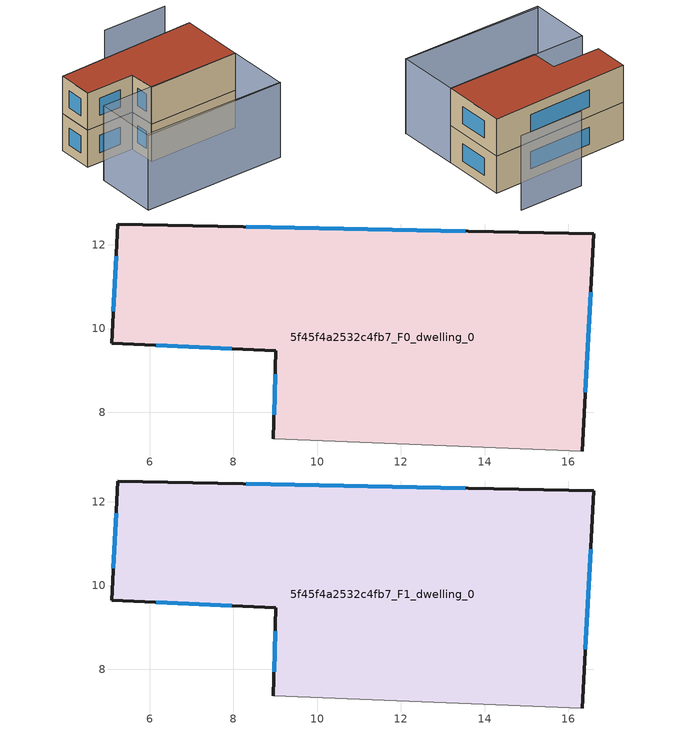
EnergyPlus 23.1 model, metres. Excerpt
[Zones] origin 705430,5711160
5f45f4a2532c4fb7_F0_dwelling_0
 floor ground (EU_floor_Construction): 16.6,12.27 16.33,7.08 8.96,7.37 9.02,9.48 5.1,9.65 5.24,12.5 z0
 wall outside (EU_wall_Construction): 16.33,7.08 16.6,12.27 5.24,12.5 5.1,9.65 9.02,9.48 8.96,7.37 z0:3
 wall adiabatic (EU_wall_Construction): 8.96,7.37 16.33,7.08 z0:3
 window (EU_Window_Construction): 16.41,8.48 16.53,10.87 / 9,8.91 8.97,7.94 / 6.15,9.6 7.96,9.52 / 5.2,11.73 5.14,10.42 / 13.54,12.33 8.3,12.43 z0.81:2.19
5f45f4a2532c4fb7_F1_dwelling_0
 floor to 5f45f4a2532c4fb7_F0_dwelling_0 (EU_floor_Construction): 16.6,12.27 16.33,7.08 8.96,7.37 9.02,9.48 5.1,9.65 5.24,12.5 z3
 wall outside (EU_wall_Construction): 16.33,7.08 16.6,12.27 5.24,12.5 5.1,9.65 9.02,9.48 8.96,7.37 z3:6
 wall adiabatic (EU_wall_Construction): 8.96,7.37 16.33,7.08 z3:6
 window (EU_Window_Construction): 16.41,8.48 16.53,10.87 / 9,8.91 8.97,7.94 / 6.15,9.6 7.96,9.52 / 5.2,11.73 5.14,10.42 / 13.54,12.33 8.3,12.43 z3.81:5.19
 roof outside (EU_roof_Construction): 16.33,7.08 16.6,12.27 5.24,12.5 5.1,9.65 9.02,9.48 8.96,7.37 z6
shading: 16.75,15.07 11.48,15.31 / 4.73,2.77 16.14,2.06 / 16.33,7.08 16.09,2.03 / 16.09,2.03 4.57,2.58 / 4.57,2.58 4.81,7.63 / 4.81,7.63 16.33,7.08 z0:6
[Building]
EU S2 Campaign: North Axis=0; Terrain=City; Solar Distribution=FullExterior
[Site:Location]
London: Latitude=51.5; Longitude=-0.5; Time Zone=0; Elevation=25
[SizingPeriod:WeatherFileDays]
AnnualSizingPeriod: Begin Month=1; Begin Day of Month=1; End Month=12; End Day of Month=31; Day of Week for Start Day=Monday; Use Weather File Daylight Saving Period=No; Use Weather File Rain and Snow Indicators=No
[MATERIAL]
EU_InternalMass_Material: Roughness=MediumRough; Thickness=0.1; Conductivity=1; Density=1800; Specific Heat=900; Thermal Absorptance=0.9; Solar Absorptance=0.7; Visible Absorptance=0.7
[MATERIAL:NOMASS] Roughness=MediumRough; Thermal Absorptance=0.9; Solar Absorptance=0.7; Visible Absorptance=0.7
Name | Thermal Resistance
EU_wall_NoMass | 0.555556
EU_roof_NoMass | 0.510204
EU_floor_NoMass | 1.68919
[WINDOWMATERIAL:SIMPLEGLAZINGSYSTEM]
EU_Window_SimpleGlazing: UFactor=3.96; Solar Heat Gain Coefficient=0.85; Visible Transmittance=0.85
[CONSTRUCTION]
EU_wall_Construction: EU_wall_NoMass
EU_roof_Construction: EU_roof_NoMass
EU_floor_Construction: EU_floor_NoMass
EU_Window_Construction: EU_Window_SimpleGlazing
EU_InternalMass_Construction: EU_InternalMass_Material
[ZONE] Type=1; Multiplier=1; Ceiling Height=autocalculate; Floor Area=autocalculate; Part of Total Floor Area=Yes
Name | Volume
5f45f4a2532c4fb7_F0_dwelling_0 | 148.222
5f45f4a2532c4fb7_F1_dwelling_0 | 148.223
[INTERNALMASS] Construction=EU_InternalMass_Construction; Surface Area=49.4074
Name | Zone or ZoneList
5f45f4a2532c4fb7_F0_dwelling_0_EU_InternalMass | 5f45f4a2532c4fb7_F0_dwelling_0
5f45f4a2532c4fb7_F1_dwelling_0_EU_InternalMass | 5f45f4a2532c4fb7_F1_dwelling_0
[OTHEREQUIPMENT] Fuel Type=Electricity; Design Level Calculation Method=Watts/Area; Power per Zone Floor Area=1; Fraction Latent=0; Fraction Radiant=0; Fraction Lost=0; Carbon Dioxide Generation Rate=0; EndUse Subcategory=EU_Step8_InternalGains
Name | Zone or ZoneList or Space or SpaceList | Schedule
EU_Step8_InternalGain_5f45f4a2532c4fb7_F0_dwelling_0_f000 | 5f45f4a2532c4fb7_F0_dwelling_0 | EU_Step8_GainSchedule_5f45f4a2532c4fb7_F0_dwelling_0_f000
EU_Step8_InternalGain_5f45f4a2532c4fb7_F1_dwelling_0_f000 | 5f45f4a2532c4fb7_F1_dwelling_0 | EU_Step8_GainSchedule_5f45f4a2532c4fb7_F1_dwelling_0_f000
[ZONEVENTILATION:DESIGNFLOWRATE] Schedule=EU_AlwaysOn; Design Flow Rate Calculation Method=AirChanges/Hour; Air Changes per Hour=0.48; Ventilation Type=Natural; Fan Pressure Rise=0; Fan Total Efficiency=1; Constant Term Coefficient=1; Temperature Term Coefficient=0; Velocity Term Coefficient=0; Velocity Squared Term Coefficient=0; Minimum Indoor Temperature=-100; Maximum Indoor Temperature=100; Delta Temperature=-100; Minimum Outdoor Temperature=-100; Maximum Outdoor Temperature=100; Maximum Wind Speed=40
Name | Zone or ZoneList or Space or SpaceList
EU_ConstantAir_5f45f4a2532c4fb7_F0_dwelling_0 | 5f45f4a2532c4fb7_F0_dwelling_0
EU_ConstantAir_5f45f4a2532c4fb7_F1_dwelling_0 | 5f45f4a2532c4fb7_F1_dwelling_0
[HVACTEMPLATE:THERMOSTAT] Constant Heating Setpoint=20; Constant Cooling Setpoint=50
EU_HeatOnly_5f45f4a2532c4fb7_F0_dwelling_0; EU_HeatOnly_5f45f4a2532c4fb7_F1_dwelling_0
[HVACTEMPLATE:ZONE:IDEALLOADSAIRSYSTEM] System Availability Schedule=EU_AlwaysOn; Maximum Heating Supply Air Temperature=50; Minimum Cooling Supply Air Temperature=13; Maximum Heating Supply Air Humidity Ratio=0.0156; Minimum Cooling Supply Air Humidity Ratio=0.0077; Heating Limit=NoLimit; Cooling Limit=NoLimit; Heating Availability Schedule=EU_AlwaysOn; Cooling Availability Schedule=EU_CoolingOff; Dehumidification Control Type=ConstantSensibleHeatRatio; Cooling Sensible Heat Ratio=0.7; Dehumidification Setpoint=60; Humidification Control Type=None; Humidification Setpoint=30; Outdoor Air Method=None; Outdoor Air Flow Rate per Person=0.00944; Outdoor Air Flow Rate per Zone Floor Area=0; Outdoor Air Flow Rate per Zone=0; Demand Controlled Ventilation Type=None; Outdoor Air Economizer Type=NoEconomizer; Heat Recovery Type=None; Sensible Heat Recovery Effectiveness=0.7; Latent Heat Recovery Effectiveness=0.65
Name | Template Thermostat
5f45f4a2532c4fb7_F0_dwelling_0 | EU_HeatOnly_5f45f4a2532c4fb7_F0_dwelling_0
5f45f4a2532c4fb7_F1_dwelling_0 | EU_HeatOnly_5f45f4a2532c4fb7_F1_dwelling_0
[SIZING:ZONE] Zone Cooling Design Supply Air Temperature Input Method=SupplyAirTemperature; Zone Cooling Design Supply Air Temperature=13; Zone Heating Design Supply Air Temperature Input Method=SupplyAirTemperature; Zone Heating Design Supply Air Temperature=50; Zone Cooling Design Supply Air Humidity Ratio=0.008; Zone Heating Design Supply Air Humidity Ratio=0.008; Cooling Design Air Flow Method=DesignDay; Cooling Design Air Flow Rate=0; Cooling Minimum Air Flow per Zone Floor Area=0.000762; Cooling Minimum Air Flow=0; Cooling Minimum Air Flow Fraction=0.2; Heating Design Air Flow Method=DesignDay; Heating Design Air Flow Rate=0; Heating Maximum Air Flow per Zone Floor Area=0.002032; Heating Maximum Air Flow=0.141576; Heating Maximum Air Flow Fraction=0.3; Account for Dedicated Outdoor Air System=No; Dedicated Outdoor Air System Control Strategy=NeutralSupplyAir; Dedicated Outdoor Air Low Setpoint Temperature for Design=autosize; Dedicated Outdoor Air High Setpoint Temperature for Design=autosize; Zone Load Sizing Method=Sensible Load Only No Latent Load; Zone Latent Cooling Design Supply Air Humidity Ratio Input Method=HumidityRatioDifference; Zone Cooling Design Supply Air Humidity Ratio Difference=0.005; Zone Latent Heating Design Supply Air Humidity Ratio Input Method=HumidityRatioDifference; Zone Humidification Design Supply Air Humidity Ratio Difference=0.005
5f45f4a2532c4fb7_F0_dwelling_0; 5f45f4a2532c4fb7_F1_dwelling_0
[SCHEDULE:CONSTANT]
Name | Hourly Value
EU_AlwaysOn | 1
EU_CoolingOff | 0
[SCHEDULE:FILE] Column Number=1; Rows to Skip at Top=0; Number of Hours of Data=8760; Column Separator=Comma; Interpolate to Timestep=No; Minutes per Item=60; Adjust Schedule for Daylight Savings=Yes
Name | File
EU_Step8_GainSchedule_5f45f4a2532c4fb7_F0_dwelling_0_f000 | ../../schedules/5f45f4a2532c4fb7/5f45f4a2532c4fb7_F0_dwelling_0_f000_gain.csv
EU_Step8_GainSchedule_5f45f4a2532c4fb7_F1_dwelling_0_f000 | ../../schedules/5f45f4a2532c4fb7/5f45f4a2532c4fb7_F1_dwelling_0_f000_gain.csv
